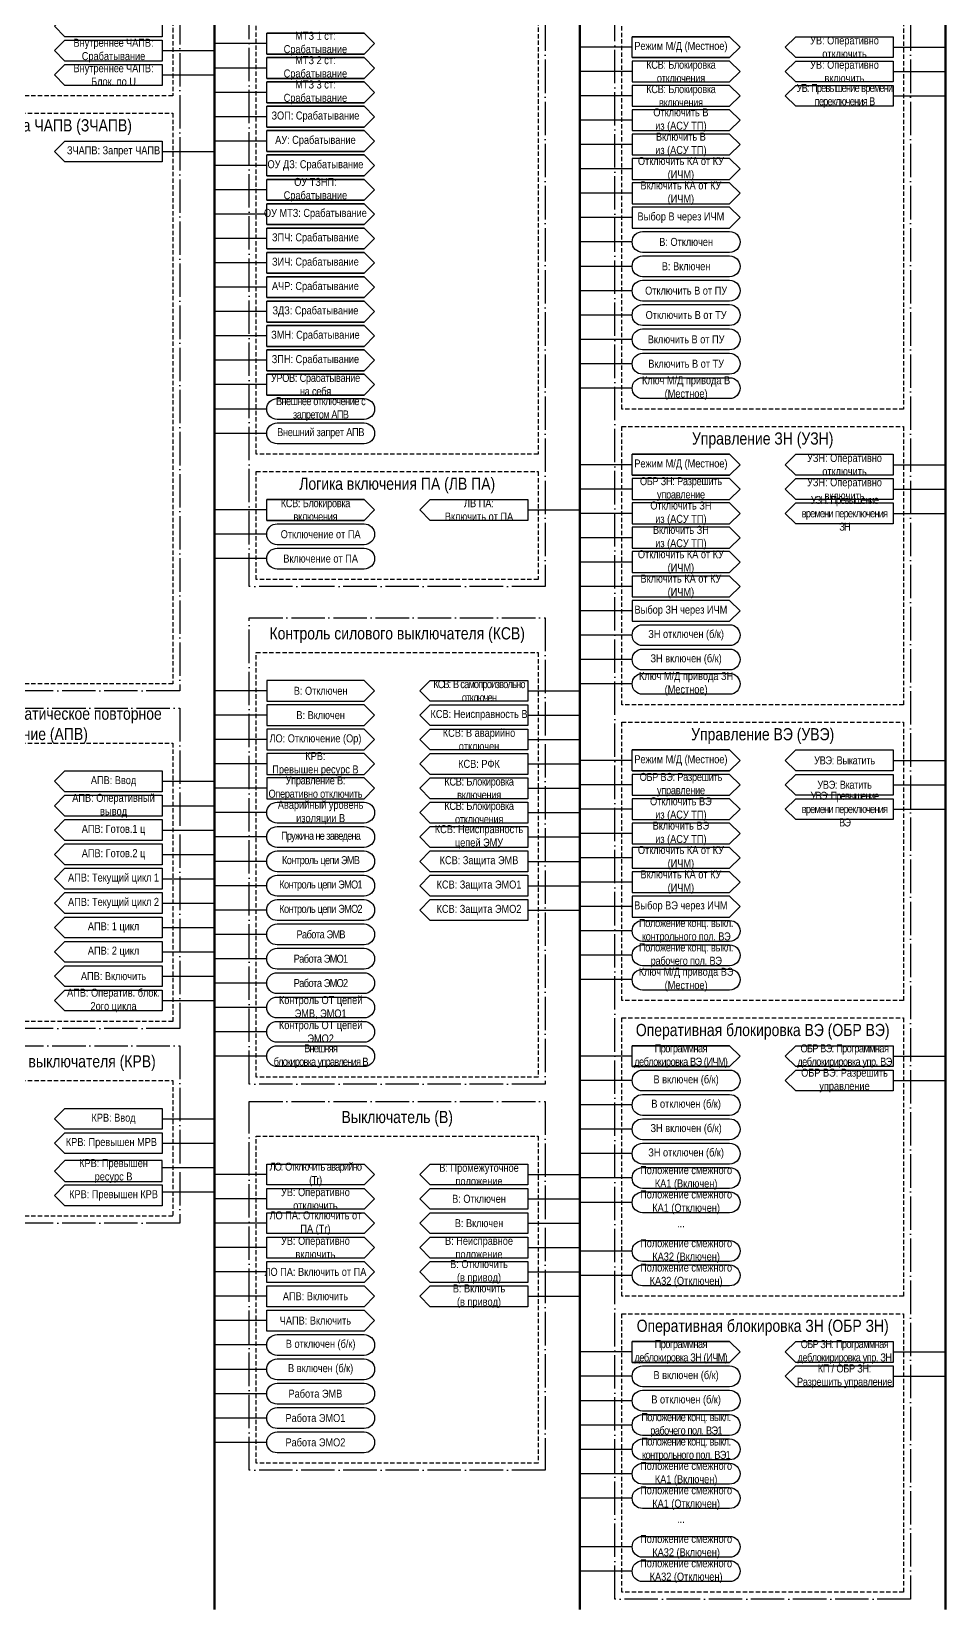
# Model space of a CAD drawing. Header units: millimetres. Extents: x -32357 to 1150, y -489 to 2440.
# Drawn here: x -31601.5 to -31339, y 17 to 470.5 of the extents above; entities that cross this region are included whole.
import ezdxf

# ---------------------------------------------------------------- set-up
doc = ezdxf.new("R2010")
doc.units = ezdxf.units.MM
doc.linetypes.add('ACAD_ISO04W100', pattern=[30, 24, -3, 0, -3])
doc.linetypes.add('штриховая2', pattern=[0.375, 0.25, -0.125])
doc.layers.add('TEXT', color=7, linetype='Continuous', lineweight=25)
doc.styles.add('2.5_Gost_RD', font='ARIALN.TTF', dxfattribs={"height": 2.5})
doc.styles.add('3.5_Gost_RD', font='ARIALN.TTF', dxfattribs={"height": 3.5})

msp = doc.modelspace()

# ---------------------------------------------------------------- linework, layer by layer
at = {"lineweight": 100, "ltscale": 100}
for p, q in [((-31549, 784), (-31549, 17)), ((-31444, 784), (-31444, 17)), ((-31339, 784), (-31339, 17))]:
    msp.add_line(p, q, dxfattribs=at)
at = {"ltscale": 100}
for p, q in [((-31564, 465), (-31549, 465)), ((-31534, 467), (-31549, 467)), ((-31429, 466), (-31444, 466)), ((-31354, 466), (-31339, 466)), ((-31534, 460), (-31549, 460)), ((-31429, 459), (-31444, 459)), ((-31354, 459), (-31339, 459)), ((-31564, 458), (-31549, 458)), ((-31534, 453), (-31549, 453)), ((-31429, 452), (-31444, 452)), ((-31354, 452), (-31339, 452)), ((-31534, 446), (-31549, 446)), ((-31429, 445), (-31444, 445)), ((-31592, 439), (-31564, 439)), ((-31564, 436), (-31549, 436)), ((-31534, 439), (-31549, 439)), ((-31429, 438), (-31444, 438)), ((-31564, 433), (-31592, 433)), ((-31534, 432), (-31549, 432)), ((-31429, 431), (-31444, 431)), ((-31534, 425), (-31549, 425)), ((-31429, 424), (-31444, 424)), ((-31534, 418), (-31549, 418)), ((-31429, 417), (-31444, 417)), ((-31534, 411), (-31549, 411)), ((-31429, 410), (-31444, 410)), ((-31534, 404), (-31549, 404)), ((-31429, 403), (-31444, 403)), ((-31534, 397), (-31549, 397)), ((-31429, 396), (-31444, 396)), ((-31534, 390), (-31549, 390)), ((-31429, 389), (-31444, 389)), ((-31534, 383), (-31549, 383)), ((-31429, 382), (-31444, 382)), ((-31534, 376), (-31549, 376)), ((-31429, 375), (-31444, 375)), ((-31534, 369), (-31549, 369)), ((-31429, 368), (-31444, 368)), ((-31534, 362), (-31549, 362)), ((-31534, 355), (-31549, 355)), ((-31429, 346), (-31444, 346)), ((-31382, 349), (-31354, 349)), ((-31354, 346), (-31339, 346)), ((-31354, 343), (-31382, 343)), ((-31382, 342), (-31354, 342)), ((-31487, 336), (-31459, 336)), ((-31429, 339), (-31444, 339)), ((-31354, 336), (-31382, 336)), ((-31354, 339), (-31339, 339)), ((-31534, 333), (-31549, 333)), ((-31459, 333), (-31444, 333)), ((-31429, 332), (-31444, 332)), ((-31382, 335), (-31354, 335)), ((-31354, 332), (-31339, 332)), ((-31459, 330), (-31487, 330)), ((-31354, 329), (-31382, 329)), ((-31534, 326), (-31549, 326)), ((-31429, 325), (-31444, 325)), ((-31534, 319), (-31549, 319)), ((-31429, 318), (-31444, 318)), ((-31429, 311), (-31444, 311)), ((-31429, 304), (-31444, 304)), ((-31429, 297), (-31444, 297)), ((-31429, 290), (-31444, 290)), ((-31487, 284), (-31459, 284)), ((-31429, 283), (-31444, 283)), ((-31534, 281), (-31549, 281)), ((-31459, 278), (-31487, 278)), ((-31487, 277), (-31459, 277)), ((-31459, 281), (-31444, 281)), ((-31534, 274), (-31549, 274)), ((-31459, 274), (-31444, 274)), ((-31459, 271), (-31487, 271)), ((-31534, 267), (-31549, 267)), ((-31459, 264), (-31487, 264)), ((-31459, 267), (-31444, 267)), ((-31382, 264), (-31354, 264)), ((-31534, 260), (-31549, 260)), ((-31459, 260), (-31444, 260)), ((-31429, 261), (-31444, 261)), ((-31354, 261), (-31339, 261)), ((-31564, 255), (-31549, 255)), ((-31459, 257), (-31487, 257)), ((-31429, 254), (-31444, 254)), ((-31354, 258), (-31382, 258)), ((-31382, 257), (-31354, 257)), ((-31354, 254), (-31339, 254)), ((-31534, 253), (-31549, 253)), ((-31459, 250), (-31487, 250)), ((-31459, 253), (-31444, 253)), ((-31354, 251), (-31382, 251)), ((-31382, 250), (-31354, 250)), ((-31564, 248), (-31549, 248)), ((-31534, 246), (-31549, 246)), ((-31459, 246), (-31444, 246)), ((-31429, 247), (-31444, 247)), ((-31354, 247), (-31339, 247)), ((-31564, 241), (-31549, 241)), ((-31459, 243), (-31487, 243)), ((-31354, 244), (-31382, 244)), ((-31534, 239), (-31549, 239)), ((-31459, 236), (-31487, 236)), ((-31459, 239), (-31444, 239)), ((-31429, 240), (-31444, 240)), ((-31564, 234), (-31549, 234)), ((-31534, 232), (-31549, 232)), ((-31459, 232), (-31444, 232)), ((-31429, 233), (-31444, 233)), ((-31564, 227), (-31549, 227)), ((-31459, 229), (-31487, 229)), ((-31534, 225), (-31549, 225)), ((-31459, 225), (-31444, 225)), ((-31429, 226), (-31444, 226)), ((-31564, 220), (-31549, 220)), ((-31534, 218), (-31549, 218)), ((-31459, 222), (-31487, 222)), ((-31459, 218), (-31444, 218)), ((-31429, 219), (-31444, 219)), ((-31459, 215), (-31487, 215)), ((-31564, 213), (-31549, 213)), ((-31534, 211), (-31549, 211)), ((-31429, 212), (-31444, 212)), ((-31564, 206), (-31549, 206)), ((-31429, 205), (-31444, 205)), ((-31534, 204), (-31549, 204)), ((-31564, 199), (-31549, 199)), ((-31534, 197), (-31549, 197)), ((-31429, 198), (-31444, 198)), ((-31564, 192), (-31549, 192)), ((-31534, 190), (-31549, 190)), ((-31534, 183), (-31549, 183)), ((-31534, 176), (-31549, 176)), ((-31429, 176), (-31444, 176)), ((-31354, 176), (-31339, 176)), ((-31429, 169), (-31444, 169)), ((-31354, 169), (-31339, 169)), ((-31429, 162), (-31444, 162)), ((-31564, 158), (-31549, 158)), ((-31429, 155), (-31444, 155)), ((-31564, 151), (-31549, 151)), ((-31429, 148), (-31444, 148)), ((-31564, 144), (-31549, 144)), ((-31534, 142), (-31549, 142)), ((-31459, 142), (-31444, 142)), ((-31429, 141), (-31444, 141)), ((-31564, 137), (-31549, 137)), ((-31534, 135), (-31549, 135)), ((-31459, 135), (-31444, 135)), ((-31429, 134), (-31444, 134)), ((-31534, 128), (-31549, 128)), ((-31459, 128), (-31444, 128)), ((-31534, 121), (-31549, 121)), ((-31459, 121), (-31444, 121)), ((-31429, 120), (-31444, 120)), ((-31534, 114), (-31549, 114)), ((-31459, 114), (-31444, 114)), ((-31429, 113), (-31444, 113)), ((-31534, 107), (-31549, 107)), ((-31459, 107), (-31444, 107)), ((-31534, 100), (-31549, 100)), ((-31534, 93), (-31549, 93)), ((-31429, 91), (-31444, 91)), ((-31354, 91), (-31339, 91)), ((-31534, 86), (-31549, 86)), ((-31429, 84), (-31444, 84)), ((-31354, 84), (-31339, 84)), ((-31534, 79), (-31549, 79)), ((-31429, 77), (-31444, 77)), ((-31534, 72), (-31549, 72)), ((-31429, 70), (-31444, 70)), ((-31534, 65), (-31549, 65)), ((-31429, 63), (-31444, 63)), ((-31429, 56), (-31444, 56)), ((-31429, 49), (-31444, 49)), ((-31429, 35), (-31444, 35)), ((-31429, 28), (-31444, 28))]:
    msp.add_line(p, q, dxfattribs=at)
at = {"color": 251, "linetype": 'ACAD_ISO04W100', "lineweight": 30, "ltscale": 0.4, "true_color": 0x58595b}
for points in [[(-31539, 777), (-31454, 777), (-31454, 311), (-31539, 311)], [(-31434, 777), (-31349, 777), (-31349, 20), (-31434, 20)], [(-31644, 549), (-31559, 549), (-31559, 281), (-31644, 281)], [(-31539, 302), (-31454, 302), (-31454, 168), (-31539, 168)], [(-31644, 276), (-31559, 276), (-31559, 184), (-31644, 184)], [(-31644, 179), (-31559, 179), (-31559, 128), (-31644, 128)], [(-31539, 163), (-31454, 163), (-31454, 57), (-31539, 57)]]:
    msp.add_lwpolyline(points, close=True, dxfattribs=at)
at = {"linetype": 'штриховая2', "ltscale": 5}
for points in [[(-31537, 541), (-31456, 541), (-31456, 349), (-31537, 349)], [(-31642, 539), (-31561, 539), (-31561, 452), (-31642, 452)], [(-31432, 477), (-31351, 477), (-31351, 362), (-31432, 362)], [(-31642, 447), (-31561, 447), (-31561, 283), (-31642, 283)], [(-31432, 357), (-31351, 357), (-31351, 277), (-31432, 277)], [(-31537, 344), (-31456, 344), (-31456, 313), (-31537, 313)], [(-31537, 292), (-31456, 292), (-31456, 170), (-31537, 170)], [(-31432, 272), (-31351, 272), (-31351, 192), (-31432, 192)], [(-31642, 266), (-31561, 266), (-31561, 186), (-31642, 186)], [(-31432, 187), (-31351, 187), (-31351, 107), (-31432, 107)], [(-31642, 169), (-31561, 169), (-31561, 130), (-31642, 130)], [(-31537, 153), (-31456, 153), (-31456, 59), (-31537, 59)], [(-31432, 102), (-31351, 102), (-31351, 22), (-31432, 22)]]:
    msp.add_lwpolyline(points, close=True, dxfattribs=at)
at = {"ltscale": 100}
for points in [[(-31592, 475), (-31564, 475), (-31564, 469), (-31592, 469), (-31595, 472)], [(-31592, 468), (-31564, 468), (-31564, 462), (-31592, 462), (-31595, 465)], [(-31592, 461), (-31564, 461), (-31564, 455), (-31592, 455), (-31595, 458)], [(-31564, 258), (-31564, 252), (-31592, 252), (-31595, 255), (-31592, 258)], [(-31564, 251), (-31564, 245), (-31592, 245), (-31595, 248), (-31592, 251)], [(-31592, 244), (-31564, 244), (-31564, 238), (-31592, 238), (-31595, 241)], [(-31592, 237), (-31564, 237), (-31564, 231), (-31592, 231), (-31595, 234)], [(-31592, 230), (-31564, 230), (-31564, 224), (-31592, 224), (-31595, 227)], [(-31592, 223), (-31564, 223), (-31564, 217), (-31592, 217), (-31595, 220)], [(-31592, 216), (-31564, 216), (-31564, 210), (-31592, 210), (-31595, 213)], [(-31592, 209), (-31564, 209), (-31564, 203), (-31592, 203), (-31595, 206)], [(-31592, 202), (-31564, 202), (-31564, 196), (-31592, 196), (-31595, 199)], [(-31592, 195), (-31564, 195), (-31564, 189), (-31592, 189), (-31595, 192)], [(-31595, 158), (-31592, 161), (-31564, 161), (-31564, 155), (-31592, 155)], [(-31592, 148), (-31595, 151), (-31592, 154), (-31564, 154), (-31564, 148)], [(-31592, 140), (-31564, 140), (-31564, 146), (-31592, 146), (-31595, 143)], [(-31506, 139), (-31534, 139), (-31534, 145), (-31506, 145), (-31503, 142)], [(-31459, 139), (-31487, 139), (-31490, 142), (-31487, 145), (-31459, 145)], [(-31595, 136), (-31592, 139), (-31564, 139), (-31564, 133), (-31592, 133)], [(-31506, 132), (-31534, 132), (-31534, 138), (-31506, 138), (-31503, 135)], [(-31487, 138), (-31459, 138), (-31459, 132), (-31487, 132), (-31490, 135)], [(-31506, 125), (-31534, 125), (-31534, 131), (-31506, 131), (-31503, 128)], [(-31487, 131), (-31459, 131), (-31459, 125), (-31487, 125), (-31490, 128)], [(-31506, 118), (-31534, 118), (-31534, 124), (-31506, 124), (-31503, 121)], [(-31487, 124), (-31459, 124), (-31459, 118), (-31487, 118), (-31490, 121)], [(-31506, 111), (-31534, 111), (-31534, 117), (-31506, 117), (-31503, 114)], [(-31487, 117), (-31459, 117), (-31459, 111), (-31487, 111), (-31490, 114)], [(-31506, 104), (-31534, 104), (-31534, 110), (-31506, 110), (-31503, 107)], [(-31487, 110), (-31459, 110), (-31459, 104), (-31487, 104), (-31490, 107)], [(-31506, 97), (-31534, 97), (-31534, 103), (-31506, 103), (-31503, 100)]]:
    msp.add_lwpolyline(points, close=True, dxfattribs=at)
for points in [[(-31385, 466), (-31382, 469), (-31354, 469), (-31354, 463), (-31382, 463), (-31385, 466)], [(-31385, 459), (-31382, 462), (-31354, 462), (-31354, 456), (-31382, 456), (-31385, 459)], [(-31385, 452), (-31382, 455), (-31354, 455), (-31354, 449), (-31382, 449), (-31385, 452)], [(-31595, 436), (-31592, 439), (-31564, 439), (-31564, 433), (-31592, 433), (-31595, 436)], [(-31385, 346), (-31382, 349), (-31354, 349), (-31354, 343), (-31382, 343), (-31385, 346)], [(-31385, 339), (-31382, 342), (-31354, 342), (-31354, 336), (-31382, 336), (-31385, 339)], [(-31490, 333), (-31487, 336), (-31459, 336), (-31459, 330), (-31487, 330), (-31490, 333)], [(-31385, 332), (-31382, 335), (-31354, 335), (-31354, 329), (-31382, 329), (-31385, 332)], [(-31490, 281), (-31487, 284), (-31459, 284), (-31459, 278), (-31487, 278), (-31490, 281)], [(-31490, 274), (-31487, 277), (-31459, 277), (-31459, 271), (-31487, 271), (-31490, 274)], [(-31490, 267), (-31487, 270), (-31459, 270), (-31459, 264), (-31487, 264), (-31490, 267)], [(-31385, 261), (-31382, 264), (-31354, 264), (-31354, 258), (-31382, 258), (-31385, 261)], [(-31490, 260), (-31487, 263), (-31459, 263), (-31459, 257), (-31487, 257), (-31490, 260)], [(-31490, 253), (-31487, 256), (-31459, 256), (-31459, 250), (-31487, 250), (-31490, 253)], [(-31385, 254), (-31382, 257), (-31354, 257), (-31354, 251), (-31382, 251), (-31385, 254)], [(-31385, 247), (-31382, 250), (-31354, 250), (-31354, 244), (-31382, 244), (-31385, 247)], [(-31490, 246), (-31487, 249), (-31459, 249), (-31459, 243), (-31487, 243), (-31490, 246)], [(-31490, 239), (-31487, 242), (-31459, 242), (-31459, 236), (-31487, 236), (-31490, 239)], [(-31490, 232), (-31487, 235), (-31459, 235), (-31459, 229), (-31487, 229), (-31490, 232)], [(-31490, 225), (-31487, 228), (-31459, 228), (-31459, 222), (-31487, 222), (-31490, 225)], [(-31490, 218), (-31487, 221), (-31459, 221), (-31459, 215), (-31487, 215), (-31490, 218)], [(-31385, 176), (-31382, 179), (-31354, 179), (-31354, 173), (-31382, 173), (-31385, 176)], [(-31385, 169), (-31382, 172), (-31354, 172), (-31354, 166), (-31382, 166), (-31385, 169)], [(-31385, 91), (-31382, 94), (-31354, 94), (-31354, 88), (-31382, 88), (-31385, 91)], [(-31385, 84), (-31382, 87), (-31354, 87), (-31354, 81), (-31382, 81), (-31385, 84)]]:
    msp.add_lwpolyline(points, dxfattribs=at)
for points in [[(-31426, 407, -1), (-31426, 413), (-31401, 413, -1), (-31401, 407)], [(-31426, 400, -1), (-31426, 406), (-31401, 406, -1), (-31401, 400)], [(-31426, 393, -1), (-31426, 399), (-31401, 399, -1), (-31401, 393)], [(-31426, 386, -1), (-31426, 392), (-31401, 392, -1), (-31401, 386)], [(-31426, 379, -1), (-31426, 385), (-31401, 385, -1), (-31401, 379)], [(-31426, 372, -1), (-31426, 378), (-31401, 378, -1), (-31401, 372)], [(-31426, 365, -1), (-31426, 371), (-31401, 371, -1), (-31401, 365)], [(-31531, 359, -1), (-31531, 365), (-31506, 365, -1), (-31506, 359)], [(-31531, 352, -1), (-31531, 358), (-31506, 358, -1), (-31506, 352)], [(-31531, 323, -1), (-31531, 329), (-31506, 329, -1), (-31506, 323)], [(-31531, 316, -1), (-31531, 322), (-31506, 322, -1), (-31506, 316)], [(-31426, 294, -1), (-31426, 300), (-31401, 300, -1), (-31401, 294)], [(-31426, 287, -1), (-31426, 293), (-31401, 293, -1), (-31401, 287)], [(-31426, 280, -1), (-31426, 286), (-31401, 286, -1), (-31401, 280)], [(-31531, 243, -1), (-31531, 249), (-31506, 249, -1), (-31506, 243)], [(-31531, 236, -1), (-31531, 242), (-31506, 242, -1), (-31506, 236)], [(-31531, 229, -1), (-31531, 235), (-31506, 235, -1), (-31506, 229)], [(-31531, 222, -1), (-31531, 228), (-31506, 228, -1), (-31506, 222)], [(-31531, 215, -1), (-31531, 221), (-31506, 221, -1), (-31506, 215)], [(-31531, 208, -1), (-31531, 214), (-31506, 214, -1), (-31506, 208)], [(-31426, 209, -1), (-31426, 215), (-31401, 215, -1), (-31401, 209)], [(-31531, 201, -1), (-31531, 207), (-31506, 207, -1), (-31506, 201)], [(-31426, 202, -1), (-31426, 208), (-31401, 208, -1), (-31401, 202)], [(-31531, 194, -1), (-31531, 200), (-31506, 200, -1), (-31506, 194)], [(-31426, 195, -1), (-31426, 201), (-31401, 201, -1), (-31401, 195)], [(-31531, 187, -1), (-31531, 193), (-31506, 193, -1), (-31506, 187)], [(-31531, 180, -1), (-31531, 186), (-31506, 186, -1), (-31506, 180)], [(-31531, 173, -1), (-31531, 179), (-31506, 179, -1), (-31506, 173)], [(-31426, 166, -1), (-31426, 172), (-31401, 172, -1), (-31401, 166)], [(-31426, 159, -1), (-31426, 165), (-31401, 165, -1), (-31401, 159)], [(-31426, 152, -1), (-31426, 158), (-31401, 158, -1), (-31401, 152)], [(-31426, 145, -1), (-31426, 151), (-31401, 151, -1), (-31401, 145)], [(-31426, 138, -1), (-31426, 144), (-31401, 144, -1), (-31401, 138)], [(-31426, 131, -1), (-31426, 137), (-31401, 137, -1), (-31401, 131)], [(-31426, 117, -1), (-31426, 123), (-31401, 123, -1), (-31401, 117)], [(-31426, 110, -1), (-31426, 116), (-31401, 116, -1), (-31401, 110)], [(-31531, 90, -1), (-31531, 96), (-31506, 96, -1), (-31506, 90)], [(-31531, 83, -1), (-31531, 89), (-31506, 89, -1), (-31506, 83)], [(-31426, 81, -1), (-31426, 87), (-31401, 87, -1), (-31401, 81)], [(-31531, 76, -1), (-31531, 82), (-31506, 82, -1), (-31506, 76)], [(-31426, 74, -1), (-31426, 80), (-31401, 80, -1), (-31401, 74)], [(-31531, 69, -1), (-31531, 75), (-31506, 75, -1), (-31506, 69)], [(-31426, 67, -1), (-31426, 73), (-31401, 73, -1), (-31401, 67)], [(-31531, 62, -1), (-31531, 68), (-31506, 68, -1), (-31506, 62)], [(-31426, 60, -1), (-31426, 66), (-31401, 66, -1), (-31401, 60)], [(-31426, 53, -1), (-31426, 59), (-31401, 59, -1), (-31401, 53)], [(-31426, 46, -1), (-31426, 52), (-31401, 52, -1), (-31401, 46)], [(-31426, 32, -1), (-31426, 38), (-31401, 38, -1), (-31401, 32)], [(-31426, 25, -1), (-31426, 31), (-31401, 31, -1), (-31401, 25)]]:
    msp.add_lwpolyline(points, format="xyb", close=True, dxfattribs=at)
at = {"layer": 'TEXT', "ltscale": 100}
for points in [[(-31534, 464), (-31506, 464), (-31503, 467), (-31506, 470), (-31534, 470), (-31506, 470), (-31503, 467), (-31506, 464), (-31534, 464), (-31534, 470)], [(-31429, 463), (-31401, 463), (-31398, 466), (-31401, 469), (-31429, 469), (-31401, 469), (-31398, 466), (-31401, 463), (-31429, 463), (-31429, 469)], [(-31534, 457), (-31506, 457), (-31503, 460), (-31506, 463), (-31534, 463), (-31506, 463), (-31503, 460), (-31506, 457), (-31534, 457), (-31534, 463)], [(-31534, 450), (-31506, 450), (-31503, 453), (-31506, 456), (-31534, 456), (-31506, 456), (-31503, 453), (-31506, 450), (-31534, 450), (-31534, 456)], [(-31534, 443), (-31506, 443), (-31503, 446), (-31506, 449), (-31534, 449), (-31506, 449), (-31503, 446), (-31506, 443), (-31534, 443), (-31534, 449)], [(-31534, 436), (-31506, 436), (-31503, 439), (-31506, 442), (-31534, 442), (-31506, 442), (-31503, 439), (-31506, 436), (-31534, 436), (-31534, 442)], [(-31534, 429), (-31506, 429), (-31503, 432), (-31506, 435), (-31534, 435), (-31506, 435), (-31503, 432), (-31506, 429), (-31534, 429), (-31534, 435)], [(-31534, 422), (-31506, 422), (-31503, 425), (-31506, 428), (-31534, 428), (-31506, 428), (-31503, 425), (-31506, 422), (-31534, 422), (-31534, 428)], [(-31534, 415), (-31506, 415), (-31503, 418), (-31506, 421), (-31534, 421), (-31506, 421), (-31503, 418), (-31506, 415), (-31534, 415), (-31534, 421)], [(-31534, 408), (-31506, 408), (-31503, 411), (-31506, 414), (-31534, 414), (-31506, 414), (-31503, 411), (-31506, 408), (-31534, 408), (-31534, 414)], [(-31534, 401), (-31506, 401), (-31503, 404), (-31506, 407), (-31534, 407), (-31506, 407), (-31503, 404), (-31506, 401), (-31534, 401), (-31534, 407)], [(-31534, 394), (-31506, 394), (-31503, 397), (-31506, 400), (-31534, 400), (-31506, 400), (-31503, 397), (-31506, 394), (-31534, 394), (-31534, 400)], [(-31534, 387), (-31506, 387), (-31503, 390), (-31506, 393), (-31534, 393), (-31506, 393), (-31503, 390), (-31506, 387), (-31534, 387), (-31534, 393)], [(-31534, 380), (-31506, 380), (-31503, 383), (-31506, 386), (-31534, 386), (-31506, 386), (-31503, 383), (-31506, 380), (-31534, 380), (-31534, 386)], [(-31534, 373), (-31506, 373), (-31503, 376), (-31506, 379), (-31534, 379), (-31506, 379), (-31503, 376), (-31506, 373), (-31534, 373), (-31534, 379)], [(-31534, 366), (-31506, 366), (-31503, 369), (-31506, 372), (-31534, 372), (-31506, 372), (-31503, 369), (-31506, 366), (-31534, 366), (-31534, 372)], [(-31429, 343), (-31401, 343), (-31398, 346), (-31401, 349), (-31429, 349), (-31401, 349), (-31398, 346), (-31401, 343), (-31429, 343), (-31429, 349)], [(-31534, 330), (-31506, 330), (-31503, 333), (-31506, 336), (-31534, 336), (-31506, 336), (-31503, 333), (-31506, 330), (-31534, 330), (-31534, 336)], [(-31429, 258), (-31401, 258), (-31398, 261), (-31401, 264), (-31429, 264), (-31401, 264), (-31398, 261), (-31401, 258), (-31429, 258), (-31429, 264)], [(-31429, 173), (-31401, 173), (-31398, 176), (-31401, 179), (-31429, 179), (-31401, 179), (-31398, 176), (-31401, 173), (-31429, 173), (-31429, 179)], [(-31429, 88), (-31401, 88), (-31398, 91), (-31401, 94), (-31429, 94), (-31401, 94), (-31398, 91), (-31401, 88), (-31429, 88), (-31429, 94)]]:
    msp.add_lwpolyline(points, dxfattribs=at)
for points in [[(-31429, 462), (-31429, 456), (-31401, 456), (-31398, 459), (-31401, 462)], [(-31429, 455), (-31429, 449), (-31401, 449), (-31398, 452), (-31401, 455)], [(-31429, 448), (-31429, 442), (-31401, 442), (-31398, 445), (-31401, 448)], [(-31429, 441), (-31429, 435), (-31401, 435), (-31398, 438), (-31401, 441)], [(-31429, 434), (-31429, 428), (-31401, 428), (-31398, 431), (-31401, 434)], [(-31429, 427), (-31429, 421), (-31401, 421), (-31398, 424), (-31401, 427)], [(-31429, 420), (-31429, 414), (-31401, 414), (-31398, 417), (-31401, 420)], [(-31429, 342), (-31429, 336), (-31401, 336), (-31398, 339), (-31401, 342)], [(-31429, 335), (-31429, 329), (-31401, 329), (-31398, 332), (-31401, 335)], [(-31429, 328), (-31429, 322), (-31401, 322), (-31398, 325), (-31401, 328)], [(-31429, 321), (-31429, 315), (-31401, 315), (-31398, 318), (-31401, 321)], [(-31429, 314), (-31429, 308), (-31401, 308), (-31398, 311), (-31401, 314)], [(-31429, 307), (-31429, 301), (-31401, 301), (-31398, 304), (-31401, 307)], [(-31534, 284), (-31534, 278), (-31506, 278), (-31503, 281), (-31506, 284)], [(-31534, 277), (-31534, 271), (-31506, 271), (-31503, 274), (-31506, 277)], [(-31534, 270), (-31534, 264), (-31506, 264), (-31503, 267), (-31506, 270)], [(-31534, 263), (-31534, 257), (-31506, 257), (-31503, 260), (-31506, 263)], [(-31534, 256), (-31534, 250), (-31506, 250), (-31503, 253), (-31506, 256)], [(-31429, 257), (-31429, 251), (-31401, 251), (-31398, 254), (-31401, 257)], [(-31429, 250), (-31429, 244), (-31401, 244), (-31398, 247), (-31401, 250)], [(-31429, 243), (-31429, 237), (-31401, 237), (-31398, 240), (-31401, 243)], [(-31429, 236), (-31429, 230), (-31401, 230), (-31398, 233), (-31401, 236)], [(-31429, 229), (-31429, 223), (-31401, 223), (-31398, 226), (-31401, 229)], [(-31429, 222), (-31429, 216), (-31401, 216), (-31398, 219), (-31401, 222)]]:
    msp.add_lwpolyline(points, close=True, dxfattribs=at)

# ---------------------------------------------------------------- texts
at = {"color": 0, "ltscale": 100, "char_height": 2.3, "width": 28, "attachment_point": 5, "style": '2.5_Gost_RD'}
for s, insert in [('{\\C256;Внутренн\\T0.95;ее\\T1; ЧАПВ: Срабатывание}', (-31578, 465)), ('{\\C256;Внутренн\\T0.95;ее\\T1; ЧАПВ: Блок. по U}', (-31578, 458))]:
    msp.add_mtext(s, dxfattribs=dict(at, insert=insert))
at = {"ltscale": 100, "char_height": 2.3, "attachment_point": 5, "style": '2.5_Gost_RD'}
for s, insert, width in [('УВ: Оперативно отключить', (-31368, 466), 28), ('УВ: Оперативно включить', (-31368, 459), 28), ('{\\T0.85;УВ: Превышение времени переключения В}', (-31368, 452), 28), ('ЗЧАПВ: Запрет ЧАПВ', (-31578, 436), 28), ('{\\T0.9;Внешнее отключение с запретом АПВ}', (-31518.5, 362), 31), ('{\\T0.95;Внешний запрет АПВ}', (-31518.5, 355), 31), ('УЗН: Оперативно отключить', (-31368, 346), 28), ('УЗН: Оперативно включить', (-31368, 339), 28), ('ЛВ ПА: \\PВключить от ПА', (-31473, 333), 28), ('{\\T0.8;УЗН: Превышение времени переключения ЗН}', (-31368, 332), 28), ('\\pt25.3;{\\T0.85;КСВ: В самопроизвольно отключен}', (-31473, 281), 28), ('КСВ: Неисправность В', (-31473, 274), 28), ('КСВ: В аварийно отключен', (-31473, 267), 28), ('КСВ: РФК', (-31473, 260), 28), ('{\\T0.95;УВЭ: Выкатить}', (-31368, 261), 28), ('АПВ: Ввод', (-31578, 255), 28), ('{\\T0.95;КСВ: Блокировка включения}', (-31473, 253), 28), ('{\\T0.95;УВЭ: Вкатить}', (-31368, 254), 28), ('АПВ: Оперативный вывод', (-31578, 248), 28), ('{\\T0.8;УВЭ: Превышение времени переключения ВЭ}', (-31368, 247), 28), ('{\\T0.95;КСВ: Блокировка отключения}', (-31473, 246), 28), ('АПВ: Готов.1 ц', (-31578, 241), 28), ('КСВ: Неисправность цепей ЭМУ', (-31473, 239), 28), ('АПВ: Готов.2 ц', (-31578, 234), 28), ('КСВ: Защита ЭМВ', (-31473, 232), 28), ('АПВ: Текущий цикл 1', (-31578, 227), 28), ('КСВ: Защита ЭМО1', (-31473, 225), 28), ('АПВ: Текущий цикл 2', (-31578, 220), 28), ('\\pt16.1;КСВ: Защита ЭМО2', (-31473, 218), 28), ('АПВ: 1 цикл', (-31578, 213), 28), ('АПВ: 2 цикл', (-31578, 206), 28), ('АПВ: Включить', (-31578, 199), 28), ('АПВ: Оператив. блок. 2ого цикла', (-31578, 192), 28), ('{\\T0.9;ОБР ВЭ: Программная деблокирировка упр. ВЭ}', (-31368, 176), 27.8813), ('ОБР ВЭ: Разрешить управление', (-31368, 169), 28), ('КРВ: Ввод', (-31578, 158), 28), ('КРВ: Превышен МРВ', (-31578.61, 151), 29.22), ('КРВ: Превышен ресурс В', (-31578, 143), 28), ('{\\T0.85;ЛО: Отключить аварийно (Tr)}', (-31520, 142), 28), ('КРВ: Превышен КРВ', (-31578, 136), 28), ('УВ: Оперативно отключить', (-31520, 135), 28), ('В: Отключен', (-31473, 135), 28), ('ЛО ПА: Отключить от ПА (Tr)', (-31520, 128), 28), ('В: Включен', (-31473, 128), 28), ('УВ: Оперативно включить', (-31520, 121), 28), ('ЛО ПА: Включить от ПА', (-31520, 114), 28), ('В: Отключить \\P(в привод)', (-31473, 114), 28), ('В: Включить \\P(в привод)', (-31473, 107), 28), ('АПВ: Включить', (-31520, 107), 28), ('ЧАПВ: Включить', (-31520, 100), 28), ('{\\T0.9;ОБР ЗН: Программная деблокирировка упр. ЗН}', (-31368, 91), 28), ('{\\T0.95;КП / ОБР ЗН: Разрешить управление}', (-31368, 84), 28), ('Работа ЭМВ', (-31520, 79), 28), ('Работа ЭМО1', (-31520, 72), 28), ('Работа ЭМО2', (-31520, 65), 28)]:
    msp.add_mtext(s, dxfattribs=dict(at, insert=insert, width=width))
at = {"color": 30, "ltscale": 100, "char_height": 3.5, "attachment_point": 5, "style": '3.5_Gost_RD'}
for s, insert, width in [('Логика запрета ЧАПВ (ЗЧАПВ)', (-31601.5, 443), 81), ('Управление ЗН (УЗН)', (-31391.5, 353), 81), ('Логика включения ПА (ЛВ ПА)', (-31496.5, 340), 81), ('Контроль силового выключателя (КСВ)', (-31496.5, 297), 85), ('{\\C30;\\c1938679;Трехфазное автоматическое повторное включение (АПВ)}', (-31601.5, 271), 85), ('Управление ВЭ (УВЭ)', (-31391.5, 268), 81), ('Оперативная блокировка ВЭ (ОБР ВЭ)', (-31391.5, 183), 81), ('\\pt108.5;Контроль ресурса выключателя (КРВ)', (-31601.5, 174), 85), ('Оперативная блокировка ЗН (ОБР ЗН)', (-31391.5, 98), 81)]:
    msp.add_mtext(s, dxfattribs=dict(at, insert=insert, width=width))
at = {"color": 30, "ltscale": 100, "true_color": 0xf7941d, "insert": (-31496.5, 158), "char_height": 3.5, "width": 85, "attachment_point": 5, "style": '3.5_Gost_RD'}
msp.add_mtext('Выключатель (В)', dxfattribs=at)
at = {"color": 6, "ltscale": 100, "char_height": 2.3, "width": 28, "attachment_point": 5, "style": '2.5_Gost_RD'}
for s, insert in [('В: Промежуточное положение', (-31473, 142)), ('В: Неисправное положение', (-31473, 121))]:
    msp.add_mtext(s, dxfattribs=dict(at, insert=insert))
at = {"layer": 'TEXT', "color": 0, "ltscale": 100, "char_height": 2.3, "attachment_point": 5, "style": '2.5_Gost_RD'}
for s, insert, width in [('\\A1;{\\C256;МТЗ 1 ст: Срабатывание}', (-31520, 467), 28), ('{\\C256;Режим М/Д (Местное)}', (-31415, 466), 28), ('\\A1;{\\C256;МТЗ 2 ст: Срабатывание}', (-31520, 460), 28), ('\\A1;{\\C256;МТЗ 3 ст: Срабатывание}', (-31520, 453), 28), ('{\\C256;ЗОП: Срабатывание}', (-31520, 446), 28), ('{\\C256;АУ: Срабатывание}', (-31520, 439), 28), ('{\\C256;ОУ ДЗ: Срабатывание }', (-31520, 432), 28), ('{\\C256;ОУ ТЗНП: Срабатывание }', (-31520, 425), 28), ('{\\C256;ОУ МТЗ: Срабатывание }', (-31520, 418), 28), ('{\\C256;ЗПЧ: Срабатывание }', (-31520, 411), 28), ('{\\C256;ЗИЧ: Срабатывание }', (-31520, 404), 28), ('{\\C256;АЧР: Срабатывание}', (-31520, 397), 28), ('{\\C256;ЗДЗ: Срабатывание }', (-31520, 390), 28), ('{\\C256;ЗМН: Срабатывание}', (-31520, 383), 28), ('{\\C256;ЗПН: Срабатывание}', (-31520, 376), 28), ('{\\T0.95;\\C256;УРОВ: Срабатывание на себя}', (-31520, 369), 28), ('{\\C256;Режим М/Д (Местное)}', (-31415, 346), 28), ('{\\T0.95;\\C256;КСВ: Блокировка включения}', (-31520, 333), 28), ('{\\C256;Режим М/Д (Местное)}', (-31415, 261), 28), ('{\\C256;Аварийный уровень изоляции В}', (-31518.5, 246), 31), ('{\\T0.9;\\C256;Программная деблокировка ВЭ (ИЧМ)}', (-31415, 176), 28), ('{\\C256;В отключен (б/к)}', (-31518.5, 93), 31), ('{\\T0.9;\\C256;Программная деблокировка ЗН (ИЧМ)}', (-31415, 91), 28), ('{\\C256;В включен (б/к)}', (-31518.5, 86), 31)]:
    msp.add_mtext(s, dxfattribs=dict(at, insert=insert, width=width))
at = {"layer": 'TEXT', "ltscale": 100, "char_height": 2.3, "attachment_point": 5, "style": '2.5_Gost_RD'}
for s, insert, width in [('{\\T0.95;КСВ: Блокировка отключения}', (-31415, 459), 28), ('{\\T0.95;КСВ: Блокировка включения}', (-31415, 452), 28), ('Отключить В \\Pиз (АСУ ТП)', (-31415, 445), 28), ('Включить В \\Pиз (АСУ ТП)', (-31415, 438), 28), ('Отключить КА от КУ (ИЧМ)', (-31415, 431), 28), ('Включить КА от КУ (ИЧМ)', (-31415, 424), 28), ('Выбор В через ИЧМ', (-31415, 417), 28), ('В: Отключен', (-31413.5, 410), 31), ('В: Включен', (-31413.5, 403), 31), ('Отключить В от ПУ', (-31413.5, 396), 31), ('Отключить В от ТУ', (-31413.5, 389), 31), ('Включить В от ПУ', (-31413.5, 382), 31), ('Включить В от ТУ', (-31413.5, 375), 31), ('Ключ М/Д привода В (Местное)', (-31413.5, 368), 31), ('{\\T0.95;ОБР ЗН: Разрешить управление}', (-31415, 339), 28), ('Отключить ЗН \\Pиз (АСУ ТП)', (-31415, 332), 28), ('Отключение от ПА', (-31518.5, 326), 31), ('Включить ЗН \\Pиз (АСУ ТП)', (-31415, 325), 28), ('Включение от ПА', (-31518.5, 319), 31), ('Отключить КА от КУ (ИЧМ)', (-31415, 318), 28), ('Включить КА от КУ (ИЧМ)', (-31415, 311), 28), ('Выбор ЗН через ИЧМ', (-31415, 304), 28), ('ЗН отключен (б/к)', (-31413.5, 297), 31), ('ЗН включен (б/к)', (-31413.5, 290), 31), ('Ключ М/Д привода ЗН (Местное)', (-31413.5, 283), 31), ('В: Отключен', (-31518.5, 281), 31), ('В: Включен', (-31518.5, 274), 31), ('ЛО: Отключение (Op)', (-31520, 267), 28), ('КРВ: \\PПревышен ресурс В', (-31520, 260), 28), ('{\\T0.95;Управление В: Оперативно отключить}', (-31520, 253), 28), ('{\\T0.95;ОБР ВЭ: Разрешить управление}', (-31415, 254), 28), ('Отключить ВЭ \\Pиз (АСУ ТП)', (-31415, 247), 28), ('{\\T0.85;Пружина не заведена}', (-31518.5, 239), 31), ('Включить ВЭ \\Pиз (АСУ ТП)', (-31415, 240), 28), ('Отключить КА от КУ (ИЧМ)', (-31415, 233), 28), ('{\\T0.9;Контроль цепи ЭМВ}', (-31518.5, 232), 31), ('Включить КА от КУ (ИЧМ)', (-31415, 226), 28), ('{\\T0.9;Контроль цепи ЭМО1}', (-31518.5, 225), 31), ('{\\T0.9;Контроль цепи ЭМО2}', (-31518.5, 218), 31), ('Выбор ВЭ через ИЧМ', (-31415, 219), 28), ('{\\T0.95;Положение конц. выкл. контрольного пол. ВЭ}', (-31413.5, 212), 31), ('{\\T0.9;Работа ЭМВ}', (-31518.5, 211), 31), ('{\\T0.9;Работа ЭМО1}', (-31518.5, 204), 31), ('{\\T0.95;Положение конц. выкл. рабочего пол. ВЭ}', (-31413.5, 205), 31), ('Ключ М/Д привода ВЭ (Местное)', (-31413.5, 198), 31), ('{\\T0.9;Работа ЭМО2}', (-31518.5, 197), 31), ('Контроль ОТ цепей \\PЭМВ, ЭМО1', (-31518.5, 190), 31), ('Контроль ОТ цепей \\PЭМО2', (-31518.5, 183), 31), ('{\\T0.85;Внешняя^Jблокировка управления В}', (-31518.5, 176), 31), ('В включен (б/к)', (-31413.5, 169), 31), ('В отключен (б/к)', (-31413.5, 162), 31), ('ЗН включен (б/к)', (-31413.5, 155), 31), ('ЗН отключен (б/к)', (-31413.5, 148), 31), ('Положение смежного КА1 (Включен)', (-31413.5, 141), 31), ('Положение смежного КА1 (Отключен)', (-31413.5, 134), 31), ('...', (-31415, 128), 28), ('Положение смежного КА32 (Включен)', (-31413.5, 120), 31), ('Положение смежного КА32 (Отключен)', (-31413.5, 113), 31), ('В включен (б/к)', (-31413.5, 84), 31), ('В отключен (б/к)', (-31413.5, 77), 31), ('{\\T0.9;Положение конц. выкл. рабочего пол. ВЭ1}', (-31413.5, 70), 31), ('{\\T0.9;Положение конц. выкл. контрольного пол. ВЭ1}', (-31413.5, 63), 31), ('Положение смежного КА1 (Включен)', (-31413.5, 56), 31), ('Положение смежного КА1 (Отключен)', (-31413.5, 49), 31), ('...', (-31415, 43), 28), ('Положение смежного КА32 (Включен)', (-31413.5, 35), 31), ('Положение смежного КА32 (Отключен)', (-31413.5, 28), 31)]:
    msp.add_mtext(s, dxfattribs=dict(at, insert=insert, width=width))

doc.saveas('drawing.dxf')
